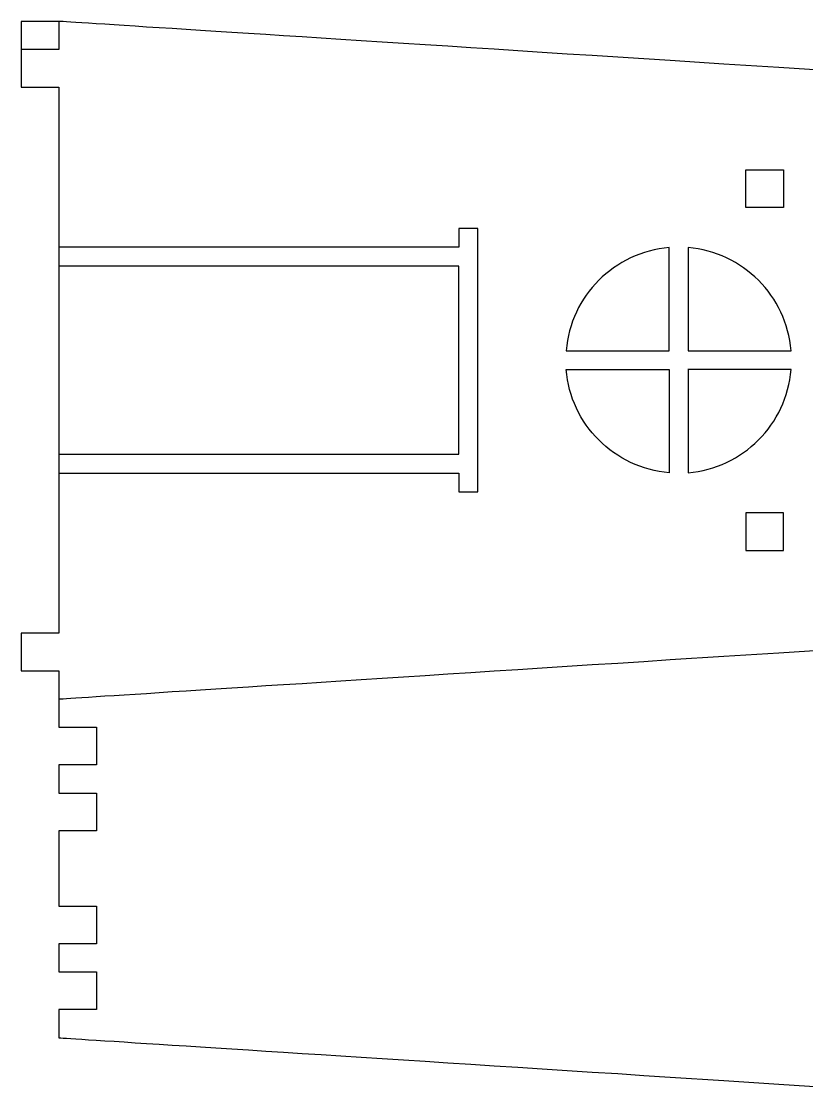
# Model space of a CAD drawing. Header units: millimetres. Extents: x 132 to 771, y 404 to 944.
# Drawn here: x 131.7 to 215.2, y 830.7 to 944 of the extents above; entities that cross this region are included whole.
import ezdxf

# ---------------------------------------------------------------- set-up
doc = ezdxf.new("R2010")
doc.units = ezdxf.units.MM
doc.header["$MEASUREMENT"] = 0
doc.layers.get('0').update_dxf_attribs({"linetype": 'CONTINUOUS', "true_color": 0xffffff})

msp = doc.modelspace()

# ---------------------------------------------------------------- linework, layer by layer
at = {"color": 7, "linetype": 'Continuous', "true_color": 0xffffff}
for points in [[(218.19, 938.73), (212.21, 939.12), (206.35, 939.49), (200.64, 939.86), (197.84, 940.04), (195.08, 940.22), (192.36, 940.39), (189.69, 940.56), (187.06, 940.73), (184.47, 940.9), (181.94, 941.06), (179.45, 941.22), (177.01, 941.38), (174.63, 941.53), (172.3, 941.68), (170.03, 941.83), (167.82, 941.97), (165.66, 942.11), (163.57, 942.24), (161.54, 942.37), (159.57, 942.5), (157.67, 942.62), (155.84, 942.74), (154.07, 942.85), (152.38, 942.96), (150.75, 943.07), (149.2, 943.17), (147.73, 943.26), (146.33, 943.35), (145.01, 943.43), (143.78, 943.51), (142.62, 943.59), (141.55, 943.66), (140.56, 943.72), (139.66, 943.78), (138.84, 943.83), (138.12, 943.88), (137.49, 943.92), (136.95, 943.95), (136.5, 943.98), (136.15, 944), (135.9, 944.02), (135.75, 944.03), (135.7, 944.03), (135.7, 944.03), (135.7, 944), (135.7, 943.96), (135.7, 943.9), (135.7, 943.76), (135.7, 943.57), (135.7, 943.34), (135.7, 943.08), (135.7, 942.81), (135.7, 942.53), (135.7, 942.25), (135.7, 941.98), (135.7, 941.73), (135.7, 941.5), (135.7, 941.31), (135.7, 941.16), (135.7, 941.11), (135.7, 941.07), (135.7, 941.04), (135.7, 941.03), (135.69, 941.03), (135.65, 941.03), (135.6, 941.03), (135.53, 941.03), (135.44, 941.03), (135.33, 941.03), (135.07, 941.03), (134.77, 941.03), (134.43, 941.03), (134.07, 941.03), (133.7, 941.03), (133.33, 941.03), (132.96, 941.03), (132.63, 941.03), (132.32, 941.03), (132.07, 941.03), (131.96, 941.03), (131.87, 941.03), (131.8, 941.03), (131.74, 941.03), (131.71, 941.03), (131.7, 941.03), (131.7, 941.02), (131.7, 940.99), (131.7, 940.93), (131.7, 940.86), (131.7, 940.77), (131.7, 940.66), (131.7, 940.41), (131.7, 940.11), (131.7, 939.77), (131.7, 939.41), (131.7, 939.03), (131.7, 938.66), (131.7, 938.3), (131.7, 937.96), (131.7, 937.66), (131.7, 937.4), (131.7, 937.3), (131.7, 937.21), (131.7, 937.13), (131.7, 937.08), (131.7, 937.05), (131.7, 937.03), (131.71, 937.03), (131.74, 937.03), (131.8, 937.03), (131.87, 937.03), (131.96, 937.03), (132.07, 937.03), (132.32, 937.03), (132.63, 937.03), (132.96, 937.03), (133.33, 937.03), (133.7, 937.03), (134.07, 937.03), (134.43, 937.03), (134.77, 937.03), (135.07, 937.03), (135.33, 937.03), (135.44, 937.03), (135.53, 937.03), (135.6, 937.03), (135.65, 937.03), (135.69, 937.03), (135.7, 937.03), (135.7, 936.99), (135.7, 936.87), (135.7, 936.66), (135.7, 936.38), (135.7, 936.03), (135.7, 935.6), (135.7, 935.1), (135.7, 934.54), (135.7, 933.92), (135.7, 933.23), (135.7, 932.48), (135.7, 931.68), (135.7, 930.83), (135.7, 929.92), (135.7, 928.97), (135.7, 927.97), (135.7, 926.93), (135.7, 925.85), (135.7, 923.58), (135.7, 921.18), (135.7, 918.68), (135.7, 916.09), (135.7, 913.44), (135.7, 910.75), (135.7, 908.03), (135.7, 905.32), (135.7, 902.62), (135.7, 899.97), (135.7, 897.39), (135.7, 894.88), (135.7, 892.49), (135.7, 890.22), (135.7, 889.14), (135.7, 888.1), (135.7, 887.1), (135.7, 886.15), (135.7, 885.24), (135.7, 884.39), (135.7, 883.58), (135.7, 882.84), (135.7, 882.15), (135.7, 881.53), (135.7, 880.96), (135.7, 880.47), (135.7, 880.04), (135.7, 879.69), (135.7, 879.4), (135.7, 879.2), (135.7, 879.08), (135.7, 879.03), (135.69, 879.03), (135.65, 879.03), (135.6, 879.03), (135.53, 879.03), (135.44, 879.03), (135.33, 879.03), (135.07, 879.03), (134.77, 879.03), (134.43, 879.03), (134.07, 879.03), (133.7, 879.03), (133.33, 879.03), (132.96, 879.03), (132.63, 879.03), (132.32, 879.03), (132.07, 879.03), (131.96, 879.03), (131.87, 879.03), (131.8, 879.03), (131.74, 879.03), (131.71, 879.03), (131.7, 879.03), (131.7, 879.02), (131.7, 878.99), (131.7, 878.93), (131.7, 878.86), (131.7, 878.77), (131.7, 878.66), (131.7, 878.41), (131.7, 878.11), (131.7, 877.77), (131.7, 877.41), (131.7, 877.03), (131.7, 876.66), (131.7, 876.3), (131.7, 875.96), (131.7, 875.66), (131.7, 875.4), (131.7, 875.3), (131.7, 875.21), (131.7, 875.13), (131.7, 875.08), (131.7, 875.05), (131.7, 875.03), (131.71, 875.03), (131.74, 875.03), (131.8, 875.03), (131.87, 875.03), (131.96, 875.03), (132.07, 875.03), (132.32, 875.03), (132.63, 875.03), (132.96, 875.03), (133.33, 875.03), (133.7, 875.03), (134.07, 875.03), (134.43, 875.03), (134.77, 875.03), (135.07, 875.03), (135.33, 875.03), (135.44, 875.03), (135.53, 875.03), (135.6, 875.03), (135.65, 875.03), (135.69, 875.03), (135.7, 875.03), (135.7, 875.03), (135.7, 875), (135.7, 874.96), (135.7, 874.9), (135.7, 874.76), (135.7, 874.57), (135.7, 874.34), (135.7, 874.08), (135.7, 873.81), (135.7, 873.53), (135.7, 873.25), (135.7, 872.98), (135.7, 872.73), (135.7, 872.5), (135.7, 872.31), (135.7, 872.16), (135.7, 872.11), (135.7, 872.07), (135.7, 872.04), (135.7, 872.03), (135.75, 872.04), (135.9, 872.05), (136.15, 872.06), (136.5, 872.09), (136.95, 872.11), (137.49, 872.15), (138.12, 872.19), (138.84, 872.24), (139.66, 872.29), (140.56, 872.35), (141.55, 872.41), (142.62, 872.48), (143.78, 872.55), (145.01, 872.63), (146.33, 872.72), (147.73, 872.81), (149.2, 872.9), (150.75, 873), (152.38, 873.11), (154.07, 873.21), (155.84, 873.33), (157.67, 873.45), (159.57, 873.57), (161.54, 873.69), (163.57, 873.83), (165.66, 873.96), (167.82, 874.1), (170.03, 874.24), (172.3, 874.39), (174.63, 874.54), (177.01, 874.69), (179.45, 874.85), (181.94, 875.01), (184.47, 875.17), (187.06, 875.34), (189.69, 875.5), (192.36, 875.68), (195.08, 875.85), (197.84, 876.03), (200.64, 876.21), (206.35, 876.58), (212.21, 876.95), (218.19, 877.34)], [(135.7, 944.03), (135.69, 944.03), (135.65, 944.03), (135.6, 944.03), (135.53, 944.03), (135.44, 944.03), (135.33, 944.03), (135.07, 944.03), (134.77, 944.03), (134.43, 944.03), (134.07, 944.03), (133.7, 944.03), (133.33, 944.03), (132.96, 944.03), (132.63, 944.03), (132.32, 944.03), (132.07, 944.03), (131.96, 944.03), (131.87, 944.03), (131.8, 944.03), (131.74, 944.03), (131.71, 944.03), (131.7, 944.03), (131.7, 944.03), (131.7, 944), (131.7, 943.96), (131.7, 943.9), (131.7, 943.76), (131.7, 943.57), (131.7, 943.34), (131.7, 943.08), (131.7, 942.81), (131.7, 942.53), (131.7, 942.25), (131.7, 941.98), (131.7, 941.73), (131.7, 941.5), (131.7, 941.31), (131.7, 941.16), (131.7, 941.11), (131.7, 941.07), (131.7, 941.04), (131.7, 941.03)], [(212.7, 924.25), (212.69, 924.25), (212.65, 924.25), (212.6, 924.25), (212.53, 924.25), (212.44, 924.25), (212.33, 924.25), (212.07, 924.25), (211.77, 924.25), (211.43, 924.25), (211.07, 924.25), (210.7, 924.25), (210.33, 924.25), (209.96, 924.25), (209.63, 924.25), (209.32, 924.25), (209.07, 924.25), (208.96, 924.25), (208.87, 924.25), (208.8, 924.25), (208.74, 924.25), (208.71, 924.25), (208.7, 924.25), (208.7, 924.26), (208.7, 924.29), (208.7, 924.35), (208.7, 924.42), (208.7, 924.51), (208.7, 924.62), (208.7, 924.87), (208.7, 925.17), (208.7, 925.51), (208.7, 925.87), (208.7, 926.25), (208.7, 926.62), (208.7, 926.98), (208.7, 927.32), (208.7, 927.62), (208.7, 927.88), (208.7, 927.98), (208.7, 928.07), (208.7, 928.15), (208.7, 928.2), (208.7, 928.23), (208.7, 928.25), (208.71, 928.25), (208.74, 928.25), (208.8, 928.25), (208.87, 928.25), (208.96, 928.25), (209.07, 928.25), (209.32, 928.25), (209.63, 928.25), (209.96, 928.25), (210.33, 928.25), (210.7, 928.25), (211.07, 928.25), (211.43, 928.25), (211.77, 928.25), (212.07, 928.25), (212.33, 928.25), (212.44, 928.25), (212.53, 928.25), (212.6, 928.25), (212.65, 928.25), (212.69, 928.25), (212.7, 928.25), (212.7, 928.23), (212.7, 928.2), (212.7, 928.15), (212.7, 928.07), (212.7, 927.98), (212.7, 927.88), (212.7, 927.62), (212.7, 927.32), (212.7, 926.98), (212.7, 926.62), (212.7, 926.25), (212.7, 925.87), (212.7, 925.51), (212.7, 925.17), (212.7, 924.87), (212.7, 924.62), (212.7, 924.51), (212.7, 924.42), (212.7, 924.35), (212.7, 924.29), (212.7, 924.26), (212.7, 924.25)], [(135.7, 896.03), (135.73, 896.03), (135.82, 896.03), (135.97, 896.03), (136.18, 896.03), (136.44, 896.03), (136.75, 896.03), (137.11, 896.03), (137.52, 896.03), (137.98, 896.03), (138.49, 896.03), (139.03, 896.03), (139.62, 896.03), (140.91, 896.03), (142.34, 896.03), (143.89, 896.03), (145.56, 896.03), (147.31, 896.03), (149.15, 896.03), (151.04, 896.03), (152.99, 896.03), (156.95, 896.03), (160.91, 896.03), (162.86, 896.03), (164.75, 896.03), (166.59, 896.03), (168.34, 896.03), (170, 896.03), (171.56, 896.03), (172.99, 896.03), (174.28, 896.03), (174.86, 896.03), (175.41, 896.03), (175.91, 896.03), (176.37, 896.03), (176.78, 896.03), (177.15, 896.03), (177.46, 896.03), (177.72, 896.03), (177.93, 896.03), (178.08, 896.03), (178.17, 896.03), (178.2, 896.03), (178.2, 896.01), (178.2, 895.95), (178.2, 895.85), (178.2, 895.72), (178.2, 895.57), (178.2, 895.4), (178.2, 895.03), (178.2, 894.67), (178.2, 894.5), (178.2, 894.35), (178.2, 894.22), (178.2, 894.12), (178.2, 894.06), (178.2, 894.03), (178.22, 894.03), (178.28, 894.03), (178.38, 894.03), (178.51, 894.03), (178.66, 894.03), (178.83, 894.03), (179.2, 894.03), (179.57, 894.03), (179.73, 894.03), (179.89, 894.03), (180.01, 894.03), (180.11, 894.03), (180.18, 894.03), (180.2, 894.03), (180.2, 894.05), (180.2, 894.11), (180.2, 894.21), (180.2, 894.35), (180.2, 894.52), (180.2, 894.73), (180.2, 894.97), (180.2, 895.24), (180.2, 895.54), (180.2, 895.87), (180.2, 896.23), (180.2, 896.62), (180.2, 897.03), (180.2, 897.47), (180.2, 897.93), (180.2, 898.41), (180.2, 898.91), (180.2, 899.43), (180.2, 899.97), (180.2, 900.53), (180.2, 901.1), (180.2, 901.68), (180.2, 902.89), (180.2, 904.14), (180.2, 905.42), (180.2, 906.72), (180.2, 908.03), (180.2, 909.34), (180.2, 910.65), (180.2, 911.93), (180.2, 913.17), (180.2, 914.38), (180.2, 914.97), (180.2, 915.54), (180.2, 916.1), (180.2, 916.64), (180.2, 917.16), (180.2, 917.66), (180.2, 918.14), (180.2, 918.6), (180.2, 919.04), (180.2, 919.45), (180.2, 919.84), (180.2, 920.2), (180.2, 920.53), (180.2, 920.83), (180.2, 921.1), (180.2, 921.34), (180.2, 921.55), (180.2, 921.72), (180.2, 921.85), (180.2, 921.95), (180.2, 922.01), (180.2, 922.03), (180.18, 922.03), (180.11, 922.03), (180.01, 922.03), (179.89, 922.03), (179.73, 922.03), (179.57, 922.03), (179.2, 922.03), (178.83, 922.03), (178.66, 922.03), (178.51, 922.03), (178.38, 922.03), (178.28, 922.03), (178.22, 922.03), (178.2, 922.03), (178.2, 922.01), (178.2, 921.95), (178.2, 921.85), (178.2, 921.72), (178.2, 921.57), (178.2, 921.4), (178.2, 921.03), (178.2, 920.67), (178.2, 920.5), (178.2, 920.35), (178.2, 920.22), (178.2, 920.12), (178.2, 920.06), (178.2, 920.03), (178.17, 920.03), (178.08, 920.03), (177.93, 920.03), (177.72, 920.03), (177.46, 920.03), (177.15, 920.03), (176.78, 920.03), (176.37, 920.03), (175.91, 920.03), (175.41, 920.03), (174.86, 920.03), (174.28, 920.03), (172.99, 920.03), (171.56, 920.03), (170, 920.03), (168.34, 920.03), (166.59, 920.03), (164.75, 920.03), (162.86, 920.03), (160.91, 920.03), (156.95, 920.03), (152.99, 920.03), (151.04, 920.03), (149.15, 920.03), (147.31, 920.03), (145.56, 920.03), (143.89, 920.03), (142.34, 920.03), (140.91, 920.03), (139.62, 920.03), (139.03, 920.03), (138.49, 920.03), (137.98, 920.03), (137.52, 920.03), (137.11, 920.03), (136.75, 920.03), (136.44, 920.03), (136.18, 920.03), (135.97, 920.03), (135.82, 920.03), (135.73, 920.03), (135.7, 920.03)], [(189.59, 909.03), (189.6, 909.03), (189.62, 909.03), (189.66, 909.03), (189.71, 909.03), (189.86, 909.03), (190.06, 909.03), (190.31, 909.03), (190.6, 909.03), (190.93, 909.03), (191.3, 909.03), (191.7, 909.03), (192.13, 909.03), (192.58, 909.03), (193.06, 909.03), (193.54, 909.03), (194.05, 909.03), (195.07, 909.03), (196.09, 909.03), (196.59, 909.03), (197.08, 909.03), (197.55, 909.03), (198, 909.03), (198.43, 909.03), (198.83, 909.03), (199.2, 909.03), (199.53, 909.03), (199.82, 909.03), (200.07, 909.03), (200.27, 909.03), (200.42, 909.03), (200.47, 909.03), (200.51, 909.03), (200.53, 909.03), (200.54, 909.03), (200.55, 909.04), (200.55, 909.07), (200.55, 909.1), (200.55, 909.16), (200.55, 909.3), (200.55, 909.5), (200.55, 909.75), (200.55, 910.04), (200.55, 910.38), (200.55, 910.75), (200.55, 911.15), (200.55, 911.58), (200.55, 912.03), (200.55, 912.5), (200.55, 912.99), (200.55, 913.49), (200.55, 914.51), (200.55, 915.53), (200.55, 916.03), (200.55, 916.52), (200.55, 917), (200.55, 917.45), (200.55, 917.88), (200.55, 918.28), (200.55, 918.65), (200.55, 918.98), (200.55, 919.27), (200.55, 919.52), (200.55, 919.72), (200.55, 919.86), (200.55, 919.92), (200.55, 919.96), (200.55, 919.98), (200.55, 919.99), (200, 919.93), (199.47, 919.85), (198.94, 919.75), (198.42, 919.62), (197.91, 919.47), (197.41, 919.3), (196.92, 919.11), (196.44, 918.89), (195.97, 918.66), (195.51, 918.41), (195.07, 918.14), (194.64, 917.85), (194.22, 917.54), (193.82, 917.22), (193.43, 916.88), (193.06, 916.52), (192.7, 916.14), (192.36, 915.76), (192.04, 915.35), (191.73, 914.94), (191.44, 914.51), (191.17, 914.06), (190.92, 913.61), (190.68, 913.14), (190.47, 912.66), (190.28, 912.17), (190.11, 911.67), (189.96, 911.16), (189.83, 910.64), (189.73, 910.11), (189.65, 909.58), (189.59, 909.03)], [(202.55, 909.03), (202.55, 909.03), (202.58, 909.03), (202.62, 909.03), (202.67, 909.03), (202.82, 909.03), (203.02, 909.03), (203.27, 909.03), (203.56, 909.03), (203.89, 909.03), (204.26, 909.03), (204.66, 909.03), (205.09, 909.03), (205.54, 909.03), (206.01, 909.03), (206.5, 909.03), (207, 909.03), (208.02, 909.03), (209.05, 909.03), (209.55, 909.03), (210.04, 909.03), (210.51, 909.03), (210.96, 909.03), (211.39, 909.03), (211.79, 909.03), (212.16, 909.03), (212.49, 909.03), (212.78, 909.03), (213.03, 909.03), (213.23, 909.03), (213.38, 909.03), (213.43, 909.03), (213.47, 909.03), (213.49, 909.03), (213.5, 909.03), (213.45, 909.58), (213.36, 910.11), (213.26, 910.64), (213.13, 911.16), (212.98, 911.67), (212.81, 912.17), (212.62, 912.66), (212.41, 913.14), (212.17, 913.61), (211.92, 914.07), (211.65, 914.51), (211.36, 914.94), (211.05, 915.36), (210.73, 915.76), (210.39, 916.15), (210.03, 916.52), (209.66, 916.88), (209.27, 917.22), (208.87, 917.54), (208.45, 917.85), (208.02, 918.14), (207.58, 918.41), (207.12, 918.66), (206.65, 918.9), (206.17, 919.11), (205.68, 919.3), (205.18, 919.47), (204.67, 919.62), (204.15, 919.75), (203.63, 919.85), (203.09, 919.93), (202.55, 919.99), (202.55, 919.98), (202.55, 919.96), (202.55, 919.92), (202.55, 919.87), (202.55, 919.72), (202.55, 919.52), (202.55, 919.27), (202.55, 918.98), (202.55, 918.65), (202.55, 918.28), (202.55, 917.88), (202.55, 917.45), (202.55, 917), (202.55, 916.52), (202.55, 916.03), (202.55, 915.53), (202.55, 914.51), (202.55, 913.49), (202.55, 912.99), (202.55, 912.5), (202.55, 912.03), (202.55, 911.57), (202.55, 911.14), (202.55, 910.74), (202.55, 910.37), (202.55, 910.04), (202.55, 909.75), (202.55, 909.5), (202.55, 909.3), (202.55, 909.15), (202.55, 909.1), (202.55, 909.06), (202.55, 909.03), (202.55, 909.03), (202.55, 909.03)], [(178.2, 918.03), (178.17, 918.03), (178.08, 918.03), (177.93, 918.03), (177.72, 918.03), (177.46, 918.03), (177.15, 918.03), (176.78, 918.03), (176.37, 918.03), (175.91, 918.03), (175.41, 918.03), (174.86, 918.03), (174.28, 918.03), (172.99, 918.03), (171.56, 918.03), (170, 918.03), (168.34, 918.03), (166.59, 918.03), (164.75, 918.03), (162.86, 918.03), (160.91, 918.03), (156.95, 918.03), (152.99, 918.03), (151.04, 918.03), (149.15, 918.03), (147.31, 918.03), (145.56, 918.03), (143.89, 918.03), (142.34, 918.03), (140.91, 918.03), (139.62, 918.03), (139.03, 918.03), (138.49, 918.03), (137.98, 918.03), (137.52, 918.03), (137.11, 918.03), (136.75, 918.03), (136.44, 918.03), (136.18, 918.03), (135.97, 918.03), (135.82, 918.03), (135.73, 918.03), (135.7, 918.03), (135.7, 918.02), (135.7, 917.98), (135.7, 917.91), (135.7, 917.81), (135.7, 917.69), (135.7, 917.54), (135.7, 917.37), (135.7, 917.17), (135.7, 916.96), (135.7, 916.72), (135.7, 916.46), (135.7, 916.19), (135.7, 915.89), (135.7, 915.58), (135.7, 915.25), (135.7, 914.91), (135.7, 914.18), (135.7, 913.4), (135.7, 912.57), (135.7, 911.71), (135.7, 910.81), (135.7, 909.9), (135.7, 908.03), (135.7, 906.17), (135.7, 905.25), (135.7, 904.36), (135.7, 903.5), (135.7, 902.67), (135.7, 901.89), (135.7, 901.16), (135.7, 900.81), (135.7, 900.49), (135.7, 900.17), (135.7, 899.88), (135.7, 899.6), (135.7, 899.35), (135.7, 899.11), (135.7, 898.89), (135.7, 898.7), (135.7, 898.53), (135.7, 898.38), (135.7, 898.26), (135.7, 898.16), (135.7, 898.09), (135.7, 898.05), (135.7, 898.03), (135.73, 898.03), (135.82, 898.03), (135.97, 898.03), (136.18, 898.03), (136.44, 898.03), (136.75, 898.03), (137.11, 898.03), (137.52, 898.03), (137.98, 898.03), (138.49, 898.03), (139.03, 898.03), (139.62, 898.03), (140.91, 898.03), (142.34, 898.03), (143.89, 898.03), (145.56, 898.03), (147.31, 898.03), (149.15, 898.03), (151.04, 898.03), (152.99, 898.03), (156.95, 898.03), (160.91, 898.03), (162.86, 898.03), (164.75, 898.03), (166.59, 898.03), (168.34, 898.03), (170, 898.03), (171.56, 898.03), (172.99, 898.03), (174.28, 898.03), (174.86, 898.03), (175.41, 898.03), (175.91, 898.03), (176.37, 898.03), (176.78, 898.03), (177.15, 898.03), (177.46, 898.03), (177.72, 898.03), (177.93, 898.03), (178.08, 898.03), (178.17, 898.03), (178.2, 898.03), (178.2, 898.05), (178.2, 898.09), (178.2, 898.16), (178.2, 898.26), (178.2, 898.38), (178.2, 898.53), (178.2, 898.7), (178.2, 898.89), (178.2, 899.11), (178.2, 899.35), (178.2, 899.6), (178.2, 899.88), (178.2, 900.17), (178.2, 900.49), (178.2, 900.81), (178.2, 901.16), (178.2, 901.89), (178.2, 902.67), (178.2, 903.5), (178.2, 904.36), (178.2, 905.25), (178.2, 906.17), (178.2, 908.03), (178.2, 909.9), (178.2, 910.81), (178.2, 911.71), (178.2, 912.57), (178.2, 913.4), (178.2, 914.18), (178.2, 914.91), (178.2, 915.25), (178.2, 915.58), (178.2, 915.89), (178.2, 916.19), (178.2, 916.46), (178.2, 916.72), (178.2, 916.96), (178.2, 917.17), (178.2, 917.37), (178.2, 917.54), (178.2, 917.69), (178.2, 917.81), (178.2, 917.91), (178.2, 917.98), (178.2, 918.02), (178.2, 918.03)], [(200.55, 896.07), (200, 896.13), (199.47, 896.21), (198.94, 896.32), (198.42, 896.44), (197.91, 896.59), (197.41, 896.77), (196.92, 896.96), (196.44, 897.17), (195.97, 897.4), (195.52, 897.66), (195.07, 897.93), (194.64, 898.22), (194.23, 898.52), (193.82, 898.85), (193.44, 899.19), (193.06, 899.55), (192.71, 899.92), (192.36, 900.31), (192.04, 900.71), (191.73, 901.13), (191.44, 901.56), (191.17, 902), (190.92, 902.46), (190.69, 902.93), (190.47, 903.41), (190.28, 903.9), (190.11, 904.4), (189.96, 904.91), (189.83, 905.43), (189.73, 905.95), (189.65, 906.49), (189.59, 907.03), (189.6, 907.03), (189.62, 907.03), (189.66, 907.03), (189.71, 907.03), (189.86, 907.03), (190.06, 907.03), (190.31, 907.03), (190.6, 907.03), (190.93, 907.03), (191.3, 907.03), (191.7, 907.03), (192.13, 907.03), (192.58, 907.03), (193.06, 907.03), (193.54, 907.03), (194.05, 907.03), (195.07, 907.03), (196.09, 907.03), (196.59, 907.03), (197.08, 907.03), (197.55, 907.03), (198, 907.03), (198.43, 907.03), (198.83, 907.03), (199.2, 907.03), (199.53, 907.03), (199.82, 907.03), (200.07, 907.03), (200.27, 907.03), (200.42, 907.03), (200.47, 907.03), (200.51, 907.03), (200.53, 907.03), (200.54, 907.03), (200.55, 907.03), (200.55, 907), (200.55, 906.96), (200.55, 906.91), (200.55, 906.76), (200.55, 906.56), (200.55, 906.31), (200.55, 906.02), (200.55, 905.69), (200.55, 905.32), (200.55, 904.92), (200.55, 904.49), (200.55, 904.04), (200.55, 903.57), (200.55, 903.08), (200.55, 902.58), (200.55, 901.55), (200.55, 900.53), (200.55, 900.03), (200.55, 899.54), (200.55, 899.07), (200.55, 898.62), (200.55, 898.19), (200.55, 897.79), (200.55, 897.42), (200.55, 897.09), (200.55, 896.79), (200.55, 896.54), (200.55, 896.34), (200.55, 896.2), (200.55, 896.14), (200.55, 896.11), (200.55, 896.08), (200.55, 896.07)], [(202.55, 907.03), (202.55, 907.03), (202.55, 907), (202.55, 906.96), (202.55, 906.91), (202.55, 906.76), (202.55, 906.56), (202.55, 906.31), (202.55, 906.02), (202.55, 905.69), (202.55, 905.32), (202.55, 904.92), (202.55, 904.49), (202.55, 904.04), (202.55, 903.57), (202.55, 903.08), (202.55, 902.58), (202.55, 901.55), (202.55, 900.53), (202.55, 900.03), (202.55, 899.54), (202.55, 899.07), (202.55, 898.62), (202.55, 898.19), (202.55, 897.79), (202.55, 897.42), (202.55, 897.09), (202.55, 896.79), (202.55, 896.54), (202.55, 896.34), (202.55, 896.2), (202.55, 896.14), (202.55, 896.11), (202.55, 896.08), (202.55, 896.07), (203.09, 896.13), (203.63, 896.21), (204.15, 896.32), (204.67, 896.45), (205.18, 896.6), (205.68, 896.77), (206.17, 896.96), (206.65, 897.17), (207.12, 897.41), (207.58, 897.66), (208.02, 897.93), (208.45, 898.22), (208.87, 898.52), (209.27, 898.85), (209.66, 899.19), (210.03, 899.55), (210.39, 899.92), (210.73, 900.31), (211.06, 900.71), (211.36, 901.13), (211.65, 901.56), (211.92, 902), (212.18, 902.46), (212.41, 902.93), (212.62, 903.4), (212.81, 903.89), (212.98, 904.4), (213.13, 904.91), (213.26, 905.43), (213.36, 905.95), (213.45, 906.49), (213.5, 907.03), (213.5, 907.03), (213.47, 907.03), (213.43, 907.03), (213.38, 907.03), (213.23, 907.03), (213.03, 907.03), (212.78, 907.03), (212.49, 907.03), (212.16, 907.03), (211.79, 907.03), (211.39, 907.03), (210.96, 907.03), (210.51, 907.03), (210.04, 907.03), (209.55, 907.03), (209.05, 907.03), (208.02, 907.03), (207, 907.03), (206.5, 907.03), (206.01, 907.03), (205.54, 907.03), (205.08, 907.03), (204.66, 907.03), (204.25, 907.03), (203.89, 907.03), (203.55, 907.03), (203.26, 907.03), (203.01, 907.03), (202.81, 907.03), (202.66, 907.03), (202.61, 907.03), (202.57, 907.03), (202.55, 907.03), (202.54, 907.03), (202.55, 907.03)], [(212.7, 891.82), (212.69, 891.82), (212.65, 891.82), (212.6, 891.82), (212.53, 891.82), (212.44, 891.82), (212.33, 891.82), (212.07, 891.82), (211.77, 891.82), (211.43, 891.82), (211.07, 891.82), (210.7, 891.82), (210.33, 891.82), (209.96, 891.82), (209.63, 891.82), (209.32, 891.82), (209.07, 891.82), (208.96, 891.82), (208.87, 891.82), (208.8, 891.82), (208.74, 891.82), (208.71, 891.82), (208.7, 891.82), (208.7, 891.81), (208.7, 891.77), (208.7, 891.72), (208.7, 891.65), (208.7, 891.56), (208.7, 891.45), (208.7, 891.19), (208.7, 890.89), (208.7, 890.55), (208.7, 890.19), (208.7, 889.82), (208.7, 889.45), (208.7, 889.08), (208.7, 888.75), (208.7, 888.44), (208.7, 888.19), (208.7, 888.08), (208.7, 887.99), (208.7, 887.92), (208.7, 887.86), (208.7, 887.83), (208.7, 887.82), (208.71, 887.82), (208.74, 887.82), (208.8, 887.82), (208.87, 887.82), (208.96, 887.82), (209.07, 887.82), (209.32, 887.82), (209.63, 887.82), (209.96, 887.82), (210.33, 887.82), (210.7, 887.82), (211.07, 887.82), (211.43, 887.82), (211.77, 887.82), (212.07, 887.82), (212.33, 887.82), (212.44, 887.82), (212.53, 887.82), (212.6, 887.82), (212.65, 887.82), (212.69, 887.82), (212.7, 887.82), (212.7, 887.83), (212.7, 887.86), (212.7, 887.92), (212.7, 887.99), (212.7, 888.08), (212.7, 888.19), (212.7, 888.44), (212.7, 888.75), (212.7, 889.08), (212.7, 889.45), (212.7, 889.82), (212.7, 890.19), (212.7, 890.55), (212.7, 890.89), (212.7, 891.19), (212.7, 891.45), (212.7, 891.56), (212.7, 891.65), (212.7, 891.72), (212.7, 891.77), (212.7, 891.81), (212.7, 891.82)], [(135.7, 872.03), (135.7, 872.03), (135.7, 872), (135.7, 871.96), (135.7, 871.9), (135.7, 871.76), (135.7, 871.57), (135.7, 871.34), (135.7, 871.08), (135.7, 870.81), (135.7, 870.53), (135.7, 870.25), (135.7, 869.98), (135.7, 869.73), (135.7, 869.5), (135.7, 869.31), (135.7, 869.16), (135.7, 869.11), (135.7, 869.07), (135.7, 869.04), (135.7, 869.03), (135.71, 869.03), (135.74, 869.03), (135.8, 869.03), (135.87, 869.03), (135.96, 869.03), (136.07, 869.03), (136.32, 869.03), (136.63, 869.03), (136.96, 869.03), (137.33, 869.03), (137.7, 869.03), (138.07, 869.03), (138.43, 869.03), (138.77, 869.03), (139.07, 869.03), (139.33, 869.03), (139.44, 869.03), (139.53, 869.03), (139.6, 869.03), (139.65, 869.03), (139.69, 869.03), (139.7, 869.03), (139.7, 869.02), (139.7, 868.99), (139.7, 868.93), (139.7, 868.86), (139.7, 868.77), (139.7, 868.66), (139.7, 868.41), (139.7, 868.11), (139.7, 867.77), (139.7, 867.41), (139.7, 867.03), (139.7, 866.66), (139.7, 866.3), (139.7, 865.96), (139.7, 865.66), (139.7, 865.4), (139.7, 865.3), (139.7, 865.21), (139.7, 865.13), (139.7, 865.08), (139.7, 865.05), (139.7, 865.03), (139.69, 865.03), (139.65, 865.03), (139.6, 865.03), (139.53, 865.03), (139.44, 865.03), (139.33, 865.03), (139.07, 865.03), (138.77, 865.03), (138.43, 865.03), (138.07, 865.03), (137.7, 865.03), (137.33, 865.03), (136.96, 865.03), (136.63, 865.03), (136.32, 865.03), (136.07, 865.03), (135.96, 865.03), (135.87, 865.03), (135.8, 865.03), (135.74, 865.03), (135.71, 865.03), (135.7, 865.03), (135.7, 865.03), (135.7, 865), (135.7, 864.96), (135.7, 864.9), (135.7, 864.76), (135.7, 864.57), (135.7, 864.34), (135.7, 864.08), (135.7, 863.81), (135.7, 863.53), (135.7, 863.25), (135.7, 862.98), (135.7, 862.73), (135.7, 862.5), (135.7, 862.31), (135.7, 862.16), (135.7, 862.11), (135.7, 862.07), (135.7, 862.04), (135.7, 862.03), (135.71, 862.03), (135.74, 862.03), (135.8, 862.03), (135.87, 862.03), (135.96, 862.03), (136.07, 862.03), (136.32, 862.03), (136.63, 862.03), (136.96, 862.03), (137.33, 862.03), (137.7, 862.03), (138.07, 862.03), (138.43, 862.03), (138.77, 862.03), (139.07, 862.03), (139.33, 862.03), (139.44, 862.03), (139.53, 862.03), (139.6, 862.03), (139.65, 862.03), (139.69, 862.03), (139.7, 862.03), (139.7, 862.02), (139.7, 861.99), (139.7, 861.93), (139.7, 861.86), (139.7, 861.77), (139.7, 861.66), (139.7, 861.41), (139.7, 861.11), (139.7, 860.77), (139.7, 860.41), (139.7, 860.03), (139.7, 859.66), (139.7, 859.3), (139.7, 858.96), (139.7, 858.66), (139.7, 858.4), (139.7, 858.3), (139.7, 858.21), (139.7, 858.13), (139.7, 858.08), (139.7, 858.05), (139.7, 858.03), (139.69, 858.03), (139.65, 858.03), (139.6, 858.03), (139.53, 858.03), (139.44, 858.03), (139.33, 858.03), (139.07, 858.03), (138.77, 858.03), (138.43, 858.03), (138.07, 858.03), (137.7, 858.03), (137.33, 858.03), (136.96, 858.03), (136.63, 858.03), (136.32, 858.03), (136.07, 858.03), (135.96, 858.03), (135.87, 858.03), (135.8, 858.03), (135.74, 858.03), (135.71, 858.03), (135.7, 858.03), (135.7, 858.01), (135.7, 857.94), (135.7, 857.84), (135.7, 857.69), (135.7, 857.51), (135.7, 857.3), (135.7, 857.05), (135.7, 856.78), (135.7, 856.49), (135.7, 856.18), (135.7, 855.85), (135.7, 855.5), (135.7, 854.78), (135.7, 854.03), (135.7, 853.29), (135.7, 852.57), (135.7, 852.22), (135.7, 851.89), (135.7, 851.58), (135.7, 851.28), (135.7, 851.01), (135.7, 850.77), (135.7, 850.56), (135.7, 850.38), (135.7, 850.23), (135.7, 850.12), (135.7, 850.06), (135.7, 850.03), (135.71, 850.03), (135.74, 850.03), (135.8, 850.03), (135.87, 850.03), (135.96, 850.03), (136.07, 850.03), (136.32, 850.03), (136.63, 850.03), (136.96, 850.03), (137.33, 850.03), (137.7, 850.03), (138.07, 850.03), (138.43, 850.03), (138.77, 850.03), (139.07, 850.03), (139.33, 850.03), (139.44, 850.03), (139.53, 850.03), (139.6, 850.03), (139.65, 850.03), (139.69, 850.03), (139.7, 850.03), (139.7, 850.02), (139.7, 849.99), (139.7, 849.93), (139.7, 849.86), (139.7, 849.77), (139.7, 849.66), (139.7, 849.41), (139.7, 849.11), (139.7, 848.77), (139.7, 848.41), (139.7, 848.03), (139.7, 847.66), (139.7, 847.3), (139.7, 846.96), (139.7, 846.66), (139.7, 846.4), (139.7, 846.3), (139.7, 846.21), (139.7, 846.13), (139.7, 846.08), (139.7, 846.05), (139.7, 846.03), (139.69, 846.03), (139.65, 846.03), (139.6, 846.03), (139.53, 846.03), (139.44, 846.03), (139.33, 846.03), (139.07, 846.03), (138.77, 846.03), (138.43, 846.03), (138.07, 846.03), (137.7, 846.03), (137.33, 846.03), (136.96, 846.03), (136.63, 846.03), (136.32, 846.03), (136.07, 846.03), (135.96, 846.03), (135.87, 846.03), (135.8, 846.03), (135.74, 846.03), (135.71, 846.03), (135.7, 846.03), (135.7, 846.03), (135.7, 846), (135.7, 845.96), (135.7, 845.9), (135.7, 845.76), (135.7, 845.57), (135.7, 845.34), (135.7, 845.08), (135.7, 844.81), (135.7, 844.53), (135.7, 844.25), (135.7, 843.98), (135.7, 843.73), (135.7, 843.5), (135.7, 843.31), (135.7, 843.16), (135.7, 843.11), (135.7, 843.07), (135.7, 843.04), (135.7, 843.03), (135.71, 843.03), (135.74, 843.03), (135.8, 843.03), (135.87, 843.03), (135.96, 843.03), (136.07, 843.03), (136.32, 843.03), (136.63, 843.03), (136.96, 843.03), (137.33, 843.03), (137.7, 843.03), (138.07, 843.03), (138.43, 843.03), (138.77, 843.03), (139.07, 843.03), (139.33, 843.03), (139.44, 843.03), (139.53, 843.03), (139.6, 843.03), (139.65, 843.03), (139.69, 843.03), (139.7, 843.03), (139.7, 843.02), (139.7, 842.99), (139.7, 842.93), (139.7, 842.86), (139.7, 842.77), (139.7, 842.66), (139.7, 842.41), (139.7, 842.11), (139.7, 841.77), (139.7, 841.41), (139.7, 841.03), (139.7, 840.66), (139.7, 840.3), (139.7, 839.96), (139.7, 839.66), (139.7, 839.4), (139.7, 839.3), (139.7, 839.21), (139.7, 839.13), (139.7, 839.08), (139.7, 839.05), (139.7, 839.03), (139.69, 839.03), (139.65, 839.03), (139.6, 839.03), (139.53, 839.03), (139.44, 839.03), (139.33, 839.03), (139.07, 839.03), (138.77, 839.03), (138.43, 839.03), (138.07, 839.03), (137.7, 839.03), (137.33, 839.03), (136.96, 839.03), (136.63, 839.03), (136.32, 839.03), (136.07, 839.03), (135.96, 839.03), (135.87, 839.03), (135.8, 839.03), (135.74, 839.03), (135.71, 839.03), (135.7, 839.03), (135.7, 839.03), (135.7, 839), (135.7, 838.96), (135.7, 838.9), (135.7, 838.76), (135.7, 838.57), (135.7, 838.34), (135.7, 838.08), (135.7, 837.81), (135.7, 837.53), (135.7, 837.25), (135.7, 836.98), (135.7, 836.73), (135.7, 836.5), (135.7, 836.31), (135.7, 836.16), (135.7, 836.11), (135.7, 836.07), (135.7, 836.04), (135.7, 836.03), (135.75, 836.03), (135.9, 836.02), (136.15, 836), (136.5, 835.98), (136.95, 835.95), (137.49, 835.92), (138.12, 835.88), (138.84, 835.83), (139.66, 835.78), (140.56, 835.72), (141.55, 835.66), (142.62, 835.59), (143.78, 835.51), (145.01, 835.43), (146.33, 835.35), (147.73, 835.26), (149.2, 835.17), (150.75, 835.07), (152.38, 834.96), (154.07, 834.85), (155.84, 834.74), (157.67, 834.62), (159.57, 834.5), (161.54, 834.37), (163.57, 834.24), (165.66, 834.11), (167.82, 833.97), (170.03, 833.83), (172.3, 833.68), (174.63, 833.53), (177.01, 833.38), (179.45, 833.22), (181.94, 833.06), (184.47, 832.9), (187.06, 832.73), (189.69, 832.56), (192.36, 832.39), (195.08, 832.22), (197.84, 832.04), (200.64, 831.86), (206.35, 831.49), (212.21, 831.12), (218.19, 830.73)]]:
    msp.add_lwpolyline(points, dxfattribs=at)

doc.saveas('drawing.dxf')
